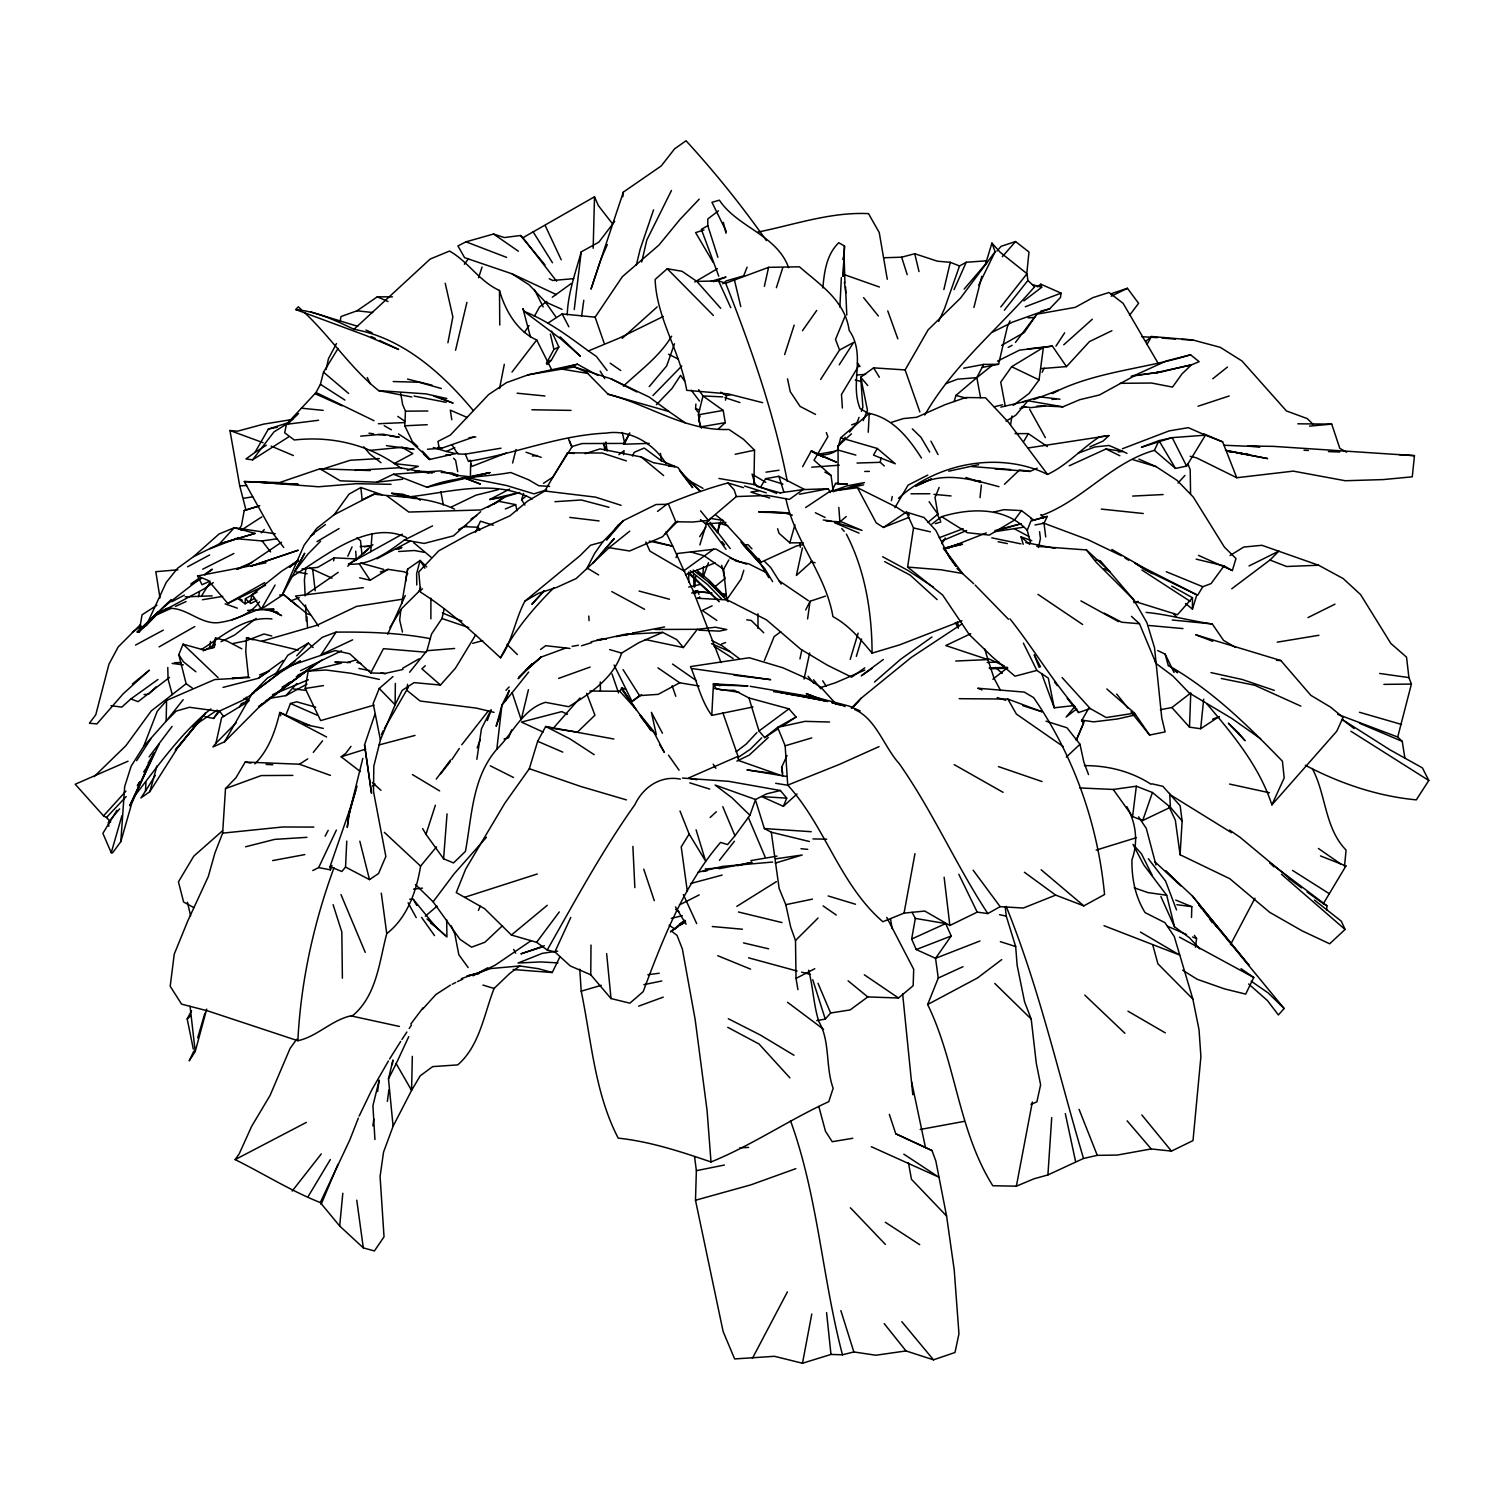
<?xml version="1.0" encoding="UTF-8"?>
<svg xmlns="http://www.w3.org/2000/svg" width="1504" height="1504" viewBox="0 0 1504 1504"><rect width="100%" height="100%" fill="white"/><g stroke="black" fill="none" stroke-linecap="round" stroke-linejoin="round"><path stroke-width="1.5" d="M430.877 618.858L430.896 598.16M846.79 315.088L845.549 286.7M688.719 582.198L688.794 571.934M845.248 437.288L838.066 445.936L838.066 483.668L835.547 483.423L831.806 491.338L863.634 484.871M1185.566 603.518L1192.409 609.12L1192.484 597.727L1171.672 586.071M556.311 294.558L511.962 273.784L464.586 257.673L457.949 245.923L466.014 241.824L493.538 234.022L504.291 237.557L520.459 235.508L522.922 237.726L594.494 196.78L593.178 248.292M786.724 798.154L761.626 796.594L783.377 806.313L786.724 798.154L780.407 790.521L766.608 793.849L755.553 799.508L749.913 815.281L734.967 835.773L727.598 844.59L720.548 842.409C683.85 885.254 662.681 939.248 643.186 991.644L629.894 1003.168L611.019 998.562L590.752 974.78L591.016 945.057M395.364 683.399L395.101 704.793L380.399 739.93L373.838 766.062L373.481 791.442L385.851 856.453L378.557 873.523L369.495 879.633L345.544 867.056L346.766 841.112M240.715 678.078L214.752 679.545L166.568 700.45L166.173 721.149L143.632 746.473L131.149 766.175L124.682 786.592L120.828 841.638L112.556 852.881L111.24 852.712L102.874 833.366L116.917 810.261M470.432 475.151L470.639 464.003M412.34 1056.372L411.57 1090.4L393.089 1126.252L383.539 1152.139L380.08 1176.466L384.028 1236.814L374.402 1250.952L363.31 1247.869L339.678 1226.004L320.296 1202.561C290.667 1190.83 263.802 1173.797 235.15 1159.603L239.174 1153.906L251.657 1126.308L270.081 1095.42L290.084 1048.42L296.72 1039.208M1191.506 917.478L1191.807 906.686L1175.696 900.069M889.334 1114.37L895.764 1133.79L931.954 1150.541L935.826 1160.956L946.58 1216.003L954.232 1269.996L958.95 1333.804L955.002 1352.491L933.495 1359.823L906.01 1350.93L875.836 1355.236L853.858 1351.946L842.466 1354.784L830.979 1354.446L802.478 1363.244L774.466 1356.307L734.648 1358.939L723.123 1331.51L695.487 1200.248L696.371 1170.676L694.604 1156.914M1219.199 716.543L1200.681 728.726L1189.495 727.165L1190.773 692.949L1171.898 707.538L1160.374 709.681M417.698 446.632L412.359 441.574L404.783 425.801L405.46 411.175L402.583 404.407L400.609 392.676M844.496 246.073L843.124 276.322L844.496 246.073L838.781 242.727C826.542 254.477 824.267 271.886 822.838 287.96M1326.66 910.24L1326.885 905.728L1269.752 862.619L1273.85 866.83M839.871 307.079L841.356 277.638M298.243 650.104L246.506 637.734L245.754 651.758L248.461 676.875L232.011 678.436L249.664 677.571M330.466 775.406L299.446 764.22L245.19 762.058L236.053 777.587L225.506 788.604L222.63 833.141L214.903 853.088L208.266 876.644L187.812 920.862L174.257 954.1L170.196 986.267L181.57 1004.127L207.984 1010.97L297.867 1040.73C300.781 981.774 313.678 923.193 333.982 867.789M868.222 432.25L869.256 413.374C893.226 418.3 908.999 438.529 921.482 458.062M175.329 749.97L205.484 713.028L177.04 748.748L149.855 791.63L140.906 797.947L145.437 791.198L145.963 782.324M254.552 598.348L245.096 603.837L245.396 598.705L257.109 592.087M407.509 684.339L407.133 690.524L420.161 701.033L476.354 708.102L494.064 712.351M622.336 432.475L624.686 443.417L582.104 443.548L571.783 446.556M1314.402 900.069L1341.286 921.162L1345.065 929.453L1329.686 943.798L1302.201 930.901L1269.752 912.364L1229.821 878.712L1180.076 854.742L1182.144 820.996L1180.114 805.73L1162.874 786.31L1151.932 783.81M697.837 412.04L695.581 408.656L695.882 404.05M1051.728 1117.566L1047.912 1174.925L1033.944 1178.816L1016.366 1186.186L992.79 1185.735C958.029 1130.237 956.036 1062.745 927.648 1004.522L938.27 978.051L935.544 958.311L951.205 935.996L945.678 923.569L915.334 918.399L912.082 912.326M409.596 672.232L426.929 650.706L431.535 634.068L441.969 618.501L444.169 609.045M370.755 551.648L372.09 533.563M702.65 577.235L703.477 566.876M776.741 493.425L753.936 484.551L754.519 450.185L743.521 439.3L728.914 429.448C685.204 431.234 649.108 404.764 608.105 394.217L586.41 372.09L574.378 366.938L528.13 374.834L506.453 382.655L488.631 394.574L450.392 435.032L437.927 441.443L439.45 449L473.76 437.025M698.852 630.157L719.363 631.135L726.77 629.537L715.453 627.224L697.311 629.311L683.38 647.547L676.706 639.595L662.7 632.376L638.786 642.697L621.622 653.074C613.35 678.304 590.264 693.513 568.681 706.711L545.444 702.33C522.621 709.098 512.826 733.538 496.828 749.199C472.087 777.831 471.974 816.24 465.413 851.452L453.512 862.939L443.586 858.784L447.045 813.89M752.959 706.993L711.768 715.396L713.46 683.85L748.014 685.918L713.667 684.997L713.46 683.85L722.258 685.11M694.773 586.955L695.638 576.577M339.678 1226.004L342.818 1193.274M757.978 613.801L758.016 628.522M614.704 221.389L598.836 242.163L581.221 251.882L574.246 309.58M1026.931 272.28L1028.98 252.014L1015.538 241.542L1001.119 246.318L996.908 251.112M1200.681 728.726L1203.689 699.172M1248.151 445.992L1273.286 446.368L1414.456 455.656L1412.275 476.824L1383.172 479.588L1345.253 480.735L1293.29 471.128L1236.777 477.727L1196.545 457.855L1190.115 456.295M980.025 497.655L981.36 485.04M1135.445 714.889L1117.547 718.968L1093.596 721.864L1081.62 720.078L1083.5 723.405L1076.262 740.269L1084.234 721.394M622.825 196.723L623.352 192.098L661.196 165.985L674.6 148.84L686.031 140.756C714.889 172.152 741.773 205.672 766.344 240.546M400.816 610.041L399.688 620.118L402.47 632.075M496.828 749.199L501.922 705.188L509.33 690.355L505.457 700.92M209.695 648.074L210.485 641.437M797.928 989.632L796.03 978.39L795.503 940.526L790.653 926.972L785.802 904.675L779.147 888.488L771.308 832.22L764.352 828.554L755.685 800.673M1169.717 793.379L1170.394 807.272L1142.72 820.526L1132.587 816.578L1136.347 786.216L1152.44 792.514L1170.394 807.272L1182.144 820.996M581.221 251.882C575.487 272.788 568.023 292.885 567.215 314.844M1195.454 947.163L1196.564 938.609L1194.402 935.338M307.474 627.074L306.891 616.621M1037.234 286.85L1040.787 284.181L1061.072 293.13L1060.489 297.472L1049.736 308.79L1012.7 322.063L992.396 332.196M305.876 568.681L304.391 579.848L305.143 595.866M387.355 1101.398L388.916 1089.892M392.318 1064.606L392.939 1060L388.483 1078.857L393.089 1126.252M1013.188 405.384L1029.093 393.465L1039.057 379.873L1043.4 347.48L1052.368 346.07L1066.468 366.6L1089.479 341.577L1111.907 330.711M581.634 316.047L583.778 300.255M372.86 1125.857L373.819 1118.995M377.617 1091.566L379.196 1080.135L372.917 1105.722L374.928 1139.543M623.521 454.659L624.085 450.655L618.915 454.64M807.592 618.915L810.073 601.262L825.527 596.11M401.756 603.536L407.64 569.132L420.086 560.466L426.722 566.914M241.881 648.844L226.822 640.967L215.655 638.016L214.282 647.453L204.168 650.066L183.074 644.182L178.788 654.729L186.139 683.737L192.23 687.948M1095.965 560.033L1100.326 560.748L1133.734 599.758L1146.894 622.637L1154.508 647.641L1161.765 717.934L1165.13 731.884L1149.601 735.061L1134.561 713.14L1106.211 717.558L1090.231 708.553L1078.631 712.539L1073.931 705.583L1054.229 707.801L1048.307 678.135L1036.876 670.427L1014.993 676.198L992.32 656.891L969.328 634.65L942.632 595.02L907.608 567.083L913.511 527.96L906.31 512.074L883.468 527.453L876.23 522.866L857.43 487.691L829.776 491.451L805.636 507.544M333.662 560.842L334.114 557.834L355.64 558.905L347.725 566.237M476.843 759.313L481.468 728.763L490.924 710.02M340.28 320.841L340.976 316.554L357.031 310.783L377.297 296.814L392.45 296.871M1404.924 758.411L1402.254 741.378L1397.724 737.016L1411.391 684.076L1408.91 677.59L1406.541 657.173L1390.843 643.449L1360.612 594.625L1343.166 578.551L1318.594 565.241L1261.912 545.294L1243.676 547.08L1230.103 555.484M713.667 684.997L716.449 688.738L722.54 690.242L734.328 690.298L748.954 697.969L788.942 708.854L796.067 717.013L777.624 727.372L785.163 745.796L787.72 785.107C825.508 826.692 839.721 884.371 882.848 921.745L904.054 913.116L914.958 853.67M1010.556 424.673L1012.004 416.025M405.554 581.484L407.64 569.132M762.66 402.677L728.03 393.86L686.708 390.326C680.41 352.011 656.665 318.773 655.124 279.481L667.25 268.746L682.026 271.284L696.841 281.398L718.555 280.91L725.68 283.241L768.6 267.336L799.432 266.791C820.056 284.839 844.91 300.368 849.14 330.278C866.417 355.207 849.44 382.881 860.119 408.637L870.139 414.39M137.184 631.962L146.302 625.476L171.23 599.532L137.184 631.962L139.064 632.188L142.053 614.816L156.924 605.228M373.988 705.15L320.653 720.604L305.218 688.475L308.207 671.085L341.446 663.114L335.054 662.324M884.296 465.996L880.254 462.33L881.024 457.949M979.988 940.978L935.544 958.311L916.237 949.55L911.65 939.041L915.334 918.399M436.517 846.846L420.594 866.116C416.57 890.97 407.264 917.778 386.754 933.627C379.196 962.052 376.865 994.952 353.026 1015.388C332.14 1019.167 318.096 1036.256 297.867 1040.73M258.444 506.209L244.231 510.533L241.448 525.535L239.343 529.164M811.784 1314.026L802.478 1363.244M1016.366 1186.186L1032.346 1102.018M447.91 342.762L452.854 316.874L445.222 283.297M710.001 523.843L717.558 532.566L719.363 523.317L727.71 525.723M499.554 388.521L504.31 364.325M1126.778 806.614C1136.065 822.895 1138.378 842.033 1131.948 859.78C1131.628 878.242 1135.238 896.798 1145.108 912.627L1164.904 922.629L1174.267 936.522L1192.86 999.07L1199.026 1029.732L1200.906 1056.616L1193.01 1140.596L1171.466 1151.105L1151.218 1148.943L1117.228 1155.072L1097.262 1155.354L1083.519 1158.456L1047.912 1174.925M338.043 348.496L323.51 372.165L320.427 384.31L316.028 392.525L286.418 424.316L284.67 432.795L294.295 439.995C332.722 435.652 370.661 445.052 401.53 468.59M799.94 658.978L801.82 650.048M891.402 500.644L892.267 496.508M725.492 400.214L726.47 395.646L730.906 394.631M804.038 679.112L809.678 652.943M326.124 369.533L328.474 358.666L336.464 343.57M466.917 302.379L455.543 350.282M802.403 547.945L796.387 575.449L812.216 561.18M262.429 703.703L258.744 706.56L313.659 665.2L258.425 707.764L224.528 741.81L212.91 746.962L215.937 743.239L221.652 717.577L248.611 701.353M764.37 286.343L768.6 267.336M884.408 257.729L901.629 257.203L914.733 253.725L937.424 261.207L950.284 262.316L943.854 289.576M1038.437 547.531L1040.43 538.545L1039.565 531.72M641.7 261.978L646.814 240.038L671.461 190.5M625.89 689.452L621.866 687.854L619.874 691.276L589.812 691.013M198.434 596.75L199.506 592.275M720.642 521.644L717.558 532.566M528.43 689.678L521.192 719.777L512.168 692.667L528.656 672.062M636.342 264.986L640.178 249.213L653.563 209.846M981.868 367.502L998.562 364.269L1007.398 326.725L1009.974 320.86M722.728 396.887L702.988 395.966L723.217 410.404L725.266 422.662L700.45 426.929L698.364 414.784L702.988 395.966L698.608 389.705M973.915 307.474L981.792 276.341M512.582 463.006L516.022 449.489M802.61 466.691L811.295 450.918C819.003 457.16 829.945 455.298 837.521 449.903L840.661 437.814L869.256 413.374M193.772 1051.258L189.203 1060.828L195.219 1051.522L206.706 1009.109M298.45 560.372L281.68 571.163L252.164 594.55L249.871 602.954L245.396 598.705M149.855 791.63L156.942 765.912M364.551 744.894L371.488 793.172L364.551 744.894L374.928 714.306M803.249 542.812L789.826 542.85L794.92 524.84M120.828 841.638L131.807 803.174L154.01 753.241L148.069 763.186M111.24 852.712L121.88 815.807M842.804 259.421L844.082 254.984L844.928 282.921M954.138 401.568L955.924 395.42L976.829 377.636L983.654 364.419L998.562 364.269M197.682 1037.835L204.864 1013.207M362.802 758.392L348.477 816.54L347.255 827.463L349.962 809.002L357.068 786.16M856.321 656.402L861.585 638.918M850.211 659.372L858.126 633.165M590.752 974.78L570.223 965.925L554.882 951.919L547.212 950.02L536.608 942.312L511.416 935.037L484.608 908.679L456.257 892.586L465.695 869.049L504.855 803.174L529.333 768.694L537.661 741.284L545.67 726.507L613.858 739.009M1198.481 555.371L1232.34 570.561L1235.987 558.529L1224.388 547.099L1193.33 497.11L1177.256 480.509L1156.125 466.635L1138.848 459.115M985.176 265.249L991.944 243.084L1000.292 252.39L1027.025 273.709L1027.89 280.477L1034.62 286.738C997.716 329.376 953.141 365.472 924.772 415.029M524.915 505.118L521.606 499.76L523.542 493.5M699.849 544.918L706.448 523.768M1192.409 609.12L1196.883 594.776L1142.438 567.064L1111.851 549.449M355.64 790.709L348.477 816.54L349.962 809.002L330.015 866.642L330.391 869.857L318.66 867.582L312.794 870.534M743.822 570.298L741.021 579.19L726.752 599.626L766.532 619.892L800.748 649.239L827.444 665.219L851.64 677.157L864.762 667.851M776.365 287.715L782.757 267.731M478.61 277.751L482.032 267.035M443.586 858.784L425.989 834.325L435.37 805.242M784.656 354.624L794.168 325.127M559.977 956.732L552.231 972.524L538.564 968.726L519.764 965.963L509.612 973.558L494.083 988.448C483.912 1014.448 479.814 1045.656 457.742 1064.888L432.663 1066.618L420.18 1075.849L411.57 1090.4L396.191 1063.648L408.75 1036.651M387.694 634.199L405.29 595.452M670.502 931.897L684.828 920.279M623.352 192.098L590.997 289.125L600.923 259.271L607.315 244.532M986.267 260.831L966.226 262.26L959.533 265.964L944.456 308.79L938.646 321.405M1142.72 820.526L1152.44 792.514M674.488 343.739L666.723 365.867L649.22 386.641M475.471 532.284L480.434 521.192L493.237 525.234M500.042 715.697L496.17 726.263L501.922 705.188L512.168 692.667M700.131 415.931L698.589 420.124L701.522 428.17M477.182 747.902L480.302 739.479M487.296 720.566L491.206 710.057M330.391 869.857L331.989 865.514M703.628 575.675L708.44 562.684M764.408 660.538L774.146 636.587L780.802 631.718M859.047 417.36L856.754 423.432L849.553 432.08M861.341 411.288L862.882 407.246L860.702 377.241L873.598 367.86L905.126 369.928L919.884 412.002M143.632 746.473L157.224 711.317L166.568 700.45M211.763 648.055L215.655 638.016M358.366 1118.074L349.718 1140.145L320.296 1202.561M1030.56 543.264L1027.251 530.254L1030.898 520.967M511.68 729.854L508.559 737.825L504.047 738.99M285.835 715.19L290.441 703.477L296.683 701.804L315.69 707.181M676.029 557.589L677.665 553.453L715.866 549.016L734.704 559.996L746.623 564.15M747.093 267.186L743.653 275.871L726.188 280.91L722.691 283.88M392.958 676.593L379.252 688.475L373.18 703.534L380.399 739.93M863.221 420.612L867.451 410.178L860.702 377.241L867.752 385.513M844.759 316.968L835.51 339.434L839.552 350.018L820.658 379.422M939.135 487.484L935.037 497.467L937.894 514.124L927.855 522.452M337.986 1164.228L321.104 1204.441M478.404 910.409L480.208 906.254M966.226 262.26L954.044 289.652M743.502 487.634L727.936 482.953C706.88 488.612 686.783 496.076 666.798 504.31L656.007 504.517L623.352 520.666L602.728 541.891L590.527 545.238L579.98 555.709L524.971 601.092C515.064 619.404 512.657 640.629 500.512 657.793C475.132 634.462 449.828 610.568 420.537 592.162L418.77 571.896L438.773 550.821L468.176 534.653L509.969 515.797L527.566 501.152L544.768 491.018L567.44 452.854L602.333 453.042L626.416 460.92M1206.716 703.684C1232.716 734.272 1259.262 766.119 1271.895 804.866L1284.19 777.963L1282.423 761.212C1248.207 725.981 1212.826 690.956 1169.924 666.328L1177.576 672.72L1169.097 665.445M129.758 805.655L159.086 744.311M632.545 456.088L634.237 452.309L644.201 448.042L661.459 460.844L678.078 467.65L692.686 487.616L680.898 472.388M359.155 1116.081L371.695 1090.08L388.408 1061.016M554.882 951.919L570.768 917.44M129.852 805.599L154.01 753.241M336.388 830.076L318.66 867.582M782.588 776.233L781.685 767.209L787.043 755.497M252.164 594.55L261.301 609.12L282.019 595.434L304.184 545.031L316.705 528.374L334.189 514.706L375.342 493.462M389.893 627.563L401.568 608.65L418.845 591.523L420.725 587.406M347.8 556.198L352.086 546.911M1043.701 517.996L1040.843 514.688L1041.877 515.346C1083.237 500.024 1111.381 462.48 1154.414 450.335L1158.982 440.634L1172.199 437.626L1205.437 435.164L1222.639 441.856L1236.777 477.727M1230.498 944.662L1254.956 898.226M1045.75 536.966L1044.002 523.242L1047.235 516.436L1032.026 520.572M146.302 625.476L166.211 582.443L177.622 568.211L193.584 556.612L219.02 534.033L234.286 527.716L275.251 533.788M624.686 443.417L629.8 432.908M1241.026 968.651L1253.753 977.487L1245.688 994.106L1224.5 988.88L1197.165 979.273L1182.689 970.212M978.578 285.478L995.122 251.751L991.944 243.084M1042.122 372.296L1044.152 368.198M381.377 734.516L383.351 730.587M805.693 609.947L810.073 601.262M752.432 1358.319L787.4 1291.88M388.483 1078.857L396.191 1063.648M586.485 569.264L594.663 553.34L602.728 541.891M224.528 741.81L252.202 693.494L267.392 678.116L288.11 666.441L335.166 650.574L349.812 653.808L370.755 672.965L383.445 648.656L425.895 652.21M325.127 836.168L328.173 830.321M384.347 728.632L408.28 687.366M894.918 507.675L908.096 485.134L927.78 475.095M282.019 595.434L304.71 553.246L294.483 571.746L307.869 554.186L320.596 541.214M193.32 1049.115L187.192 1018.885L191.553 1010.801M546.328 363.498L553.904 349.454L558.83 346.973L551.517 331.087M534.39 316.329L539.56 306.91L546.817 301.383M475.602 634.97L455.505 668.114L440.446 685.053L414.108 682.609L402.151 690.392L395.101 704.793L379.252 688.475M547.212 950.02C575.148 900.802 602.051 850.869 634.895 804.659C643.186 787.043 660.67 775.237 680.334 779.11M629.067 434.28L623.464 444.244L649.22 443.379M726.752 599.626L723.593 569.245L728.82 559.958M547.024 364.588L551.348 360.208L558.83 346.973M239.343 707.2L241.336 703.665L249.119 700.544M261.301 609.12L275.082 585.037M877.302 448.474L873.523 455.11L895.312 463.796L877.302 448.474L840.661 437.814M1081.526 720.905L1089.028 707.745M288.58 436.95L252.578 459.829L245.979 458.964L254.966 452.403L268.389 429.054L289.482 422.323M500.512 657.793C513.748 631.248 533.074 608.537 553.942 587.688M905.126 369.928L928.081 329.902L960.473 298.149L995.122 251.751M1147.044 344.322L1151.556 336.501L1192.747 339.96L1220.308 347.349L1242.003 360.998L1286.409 410.93L1307.239 418.601L1313.33 424.504M330.335 1159.546L308.358 1196.188M780.576 492.917L760.479 487.39L765.592 478.667L778.903 476.298L804.452 489.42M1023.829 441.274L1028.341 433.622L1047.31 446.556M1326.885 905.728L1323.332 903.678L1345.93 865.966L1320.437 855.908M858.652 365.867L841.488 394.462L842.372 407.998M1145.465 569.96L1197.673 595.264L1202.786 586.729L1211.077 583.59L1224.03 565.899L1232.34 570.561M1154.414 450.335L1175.508 468.421L1186.6 466.108L1205.437 435.164L1188.31 427.662L1169.04 430.915L1122.398 448.756M137.409 785.878L139.74 782.08M389.592 1059.004L400.703 1041.37M679.996 810.994L689.152 834.062L681.218 846.884L687.328 891.308M201.818 595.49L209.282 583.533M145.437 791.198L155.288 775.406M941.861 543.621L945.358 538.037M839.251 364.795L853.67 342.404L839.552 350.018M1354.126 728.538L1342.113 719.42L1390.016 749.857L1422.408 767.886L1428.8 780.482L1416.298 799.865C1377.213 796.161 1339.97 783.434 1305.34 765.273M275.307 674.582L287.79 655.293L308.339 643.11L313.152 647.547M136.62 760.704L151.002 738.52M1055.977 346.108L1064.663 332.816M699.623 536.665L705.94 527.039M137.466 785.389L139.759 781.911M409.201 1028.492L411.438 1025.108M143.651 772.003L149.836 762.678L147.091 766.363M430.388 638.692C399.462 632.733 367.521 631.812 336.069 632.131L321.142 654.672L352.65 639.82M401.963 1039.414L406.87 1032.026M451.839 759.652L459.284 748.484M461.766 744.743L488.462 710.734M1133.396 600.998L1177.463 614.722L1192.484 597.727M204.826 716.637L213.549 718.461L218.606 710.941M604.119 343.062L595.114 317.175L622.355 276.68L658.902 245.114L680.184 219.208L699.228 199.148M1158.55 364.024L1123.168 303.394L1109.012 292.49L1093.032 297.585L1075.228 307.361L1036.839 314.186L1024.318 332.422L1001.57 345.394M524.313 332.478L529.051 325.578M410.799 1023.998L423.075 1007.755M569.377 440.747L571.877 447.026L552.645 477.276L543.489 483.292M502.543 925.656L484.852 942.275L471.542 947.182L459.998 939.361L433.114 901.798L454.095 873.862L486.431 837.277M802.459 330.73L816.71 310.463M997.509 361.11L1019.599 350.094L1043.4 347.48L1011.628 366.713L1000.743 382.166L1005.292 406.287M334.189 514.706L349.078 494.102L360.866 487.522L381.903 494.684M464.379 264.29L468.458 258.688M559.281 911.932L536.608 942.312M254.89 763.863C268.802 749.782 275.194 731.414 279.782 712.464L309.993 725.586L323.304 728.387M436.235 779.11L450.523 760.009M511.999 372.071L536.702 339.96C517.15 331.35 505.137 310.369 499.497 290.479C479.212 281.342 468.327 261.64 449.527 251.055L430.144 259.064L353.985 329.301C335.467 320.427 316.442 311.497 295.743 309.561L298.262 306.778L301.364 309.674M350.996 746.36L345.751 753.354L341.182 756.794L360.358 771.59M149.084 756.926L172.095 726.394M671.649 336.2C659.391 356.655 640.328 370.21 623.389 386.152M1129.504 315.37L1138.584 303.3L1127.436 288.298L1110.798 293.825M422.549 1009.259L435.822 994.576L450.429 985.12M1015.444 342.442L1036.839 314.186M656.421 404.708L672.062 388.389L680.579 375.342L684.564 380.926M322.57 740.852L313.283 752.357M1027.89 280.477L1004.334 310.219M321.292 1153.906L292.171 1191.074M1027.025 273.709L1000.799 306.948M719.42 860.344L734.46 841.206M440.315 774.278L450.392 761.475M183.187 699.698L166.173 721.149L176.175 711.091L189.466 707.275L219.001 711.317L243.046 700.112L254.082 692.912M252.578 459.829L273.972 431.892L285.534 424.73M345.544 867.056L341.859 871.493L330.015 866.642M1074.909 706.485L1066.129 717.032L1076.695 708.929M119.662 808.832L108.288 822.462L108.833 826.279M213.549 718.461L219.528 711.317M175.498 749.876L200.934 719.532M1131.158 376.244L1160.994 372.014L1191.544 364.814L1199.158 361.693L1190.548 354.775L1166.314 360.96L1137.832 373.951L1099.424 394.988L1079.872 399.65L1062.877 406.832L1027.946 400.778L1015.783 415.198L1006.063 421.176M134.42 796.218C158.24 765.724 180.405 733.576 210.804 708.929M579.942 697.988L553.115 728.444L545.67 726.507L569.922 738.859L594.193 754.67M964.158 289.069L987.094 262.298M600.604 554.337L614.234 538.564L592.877 563.06L576.107 578.589L556.743 587.368L538.432 593.347L524.971 601.092M159.029 611.865L151.378 618.708M1002.322 256.695L1015.538 241.542M830.358 492.466L828.234 488.725L802.986 489.608L789.412 499.403L767.848 495.474L736.34 496.564L708.403 520.384L692.648 522.038L675.766 521.756L662.587 536.721L629.631 550.99L609.101 547.7L592.877 563.06M816.766 1020.614L825.264 1019.11L830.622 1013.019L850.174 1009.898L867.77 996.926L898.471 997.998L913.154 985.74L913.699 969.29L886.74 917.384M1201.64 908.341L1198.82 904.938L1284.115 1008.47L1278.4 1014.974L1267.402 1000.536L1248.64 983.973M543.564 591.11L531.852 604.382L544.467 590.734M1271.895 804.866L1336.793 731.188L1343.072 717.427L1330.495 707.087L1310.849 695.337L1280.825 660.538L1195.718 634.782L1212.769 641.287M665.257 533.713L677.796 521.174M125.941 791.142L103.532 815.864L75.2 784.242L128.028 761.212M308.339 643.11L296.739 655.744M271.754 698.006L285.91 695.619L296.796 683.53M1178.027 483.085L1184.964 475.396M126.167 796.575L106.502 817.462L103.532 815.864M961.883 623.991L911.292 657.417L861.303 698.1L851.471 708.14M139.064 632.188L157.657 612.128M852.712 707.388L861.303 698.1M505.983 690.298L509.142 686.933M756.963 732.523L746.078 744.16L736.114 751.793M700.45 519.519L705.583 523.918L710.734 518.429L723.556 520.534M261.245 532.792L264.309 529.521M140.511 624.555L118.177 646.964L108.946 664.223L95.767 714.776L89.394 723.255L96.952 723.894L123.121 693.852L149.366 670.182L132.352 684.038M94.15 776.59L125.922 745.664L151.284 710.903L186.139 683.737M652.943 395.533L681.82 365.942M215.937 743.239L236.41 722.54M761.682 737.862L750.327 749.255L737.768 757.734M768.318 737.486L749.199 755.121L736.885 761.099M155.946 686.914L148.708 694.152L144.046 694.547M795.503 940.526L818.082 918.004M1231.757 588.778L1269.978 560.033L1278.945 551.084L1249.016 565.974M518.748 677.176L540.989 657.135L565.786 648.036M851.527 708.14L858.972 700.808M287.96 423.865L298.506 413.562M259.534 601.863C250.284 613.933 236.109 619.817 221.445 622.186C200.991 626.604 186.477 605.736 166.38 608.575L156.228 615.098L171.136 608.349M372.503 786.028L374.872 783.791M898.49 498.313C937.594 462.706 999.803 451.106 1047.555 474.399C1067.276 465.206 1081.432 448.568 1099.518 436.837L1108.899 435.596L1103.09 441.067L1089.817 446.914M622.186 338.362L657.192 306.891M1066.298 757.095L1079.985 744.254L1066.975 727.786L1046.032 721.168M363.254 553.829L368.273 549.129M797.064 793.943L783.377 806.313M710.151 817.499L716.374 811.728M1004.465 484.269L1019.524 469.944L1030.033 471.41L1037.215 468.176M718.404 428.903L725.266 422.662M425.275 665.764L421.891 668.81L440.446 685.053M838.066 445.936L851.471 433.848M157.976 679.47L130.904 698.909L121.768 707.124L110.995 705.677M402.32 534.164L348.364 564.113C370.172 565.654 387.788 552.231 404.369 540.03L424.184 543.433L453.475 535.856L480.622 511.698M1063.76 344.792L1092.318 319.243M372.917 544.674L354.53 560.879M1145.634 341.427L1151.556 336.501M874.463 682.045L900.821 659.128L931.972 637M992.866 679.225L1007.492 667.701M187.192 1018.885L190.463 1016.084M425.312 916.18L437.062 906.141M288.11 666.441L322.27 637.32L336.069 632.131M826.222 521.023L839.89 521.869L846.263 516.53M547.249 905.314L511.416 935.037M298.224 560.014L289.595 567.158L298.619 560.672M521.606 499.76L526.475 495.737M715.34 586.391L724.984 578.476L721.638 565.297M609.101 547.7L629.781 531.119M977.036 377.504L992.396 365.209M1212.769 378.764L1227.433 367.07M748.954 697.969L759.012 731L764.69 737.618L777.624 727.372L805.072 721.356L829.512 722.014M164.331 606.45L201.367 577.649M256.131 618.426L234.718 634.97L220.994 641.738M266.095 700.845L321.743 660.106M205.014 574.848L212.29 569.226L204.582 574.528M718.461 210.823L707.764 219.02L707.801 225.656L717.897 257.278M657.53 511.398L666.798 504.31M1023.923 300.856L1041.67 287.32L1040.787 284.181M552.269 297.247L571.276 283.504M931.972 523.994L941.598 516.662C970.4 507.976 1005.029 506.622 1027.251 530.254M699.153 686.031L679.695 682.797L658.169 694.359L639.52 695.619L631.962 701.334L614.121 665.069M169.52 677.364L138.067 701.672L130.904 698.909M295.066 661.234L252.202 693.494L280.834 671.931L300.349 660.688M222.592 830.716L193.772 856.171L178.431 881.87L183.62 902.024L193.903 907.645M305.744 594.776L338.212 572.347M283.184 660.35L258.274 678.304L223.043 687.403M883.356 659.466L861.284 675.822L872.057 668.415M540.538 649.484L545.689 645.686L569.978 648.45M759.012 731L788.942 708.854M684.734 920.598L679.488 924.471L684.677 920.617M684.207 570.524L713.686 549.167M685.204 921.05L681.444 923.813L685.034 921.482M410.63 540.895L376.902 558.792M291.738 576.728C322.815 558.322 368.142 518.824 406.362 537.492M641.606 694.754L632.676 701.052M314.336 532.642L325.447 524.595M418.845 591.523L422.511 588.854M1001.758 959.59L977.431 977.995L927.648 1004.522M201.404 649.502C222.855 636.06 244.832 615.813 271.98 618.952M531.138 940.677L495.192 965.136L481.374 971.904M678.304 926.408L670.615 931.54M192.587 726.676L217.253 710.095M191.102 583.778L198.81 578.495M132.314 632.169L141.32 625.984M281.511 542.248L247.878 564.959L237.124 569.433M213.267 582.612L203.717 589.098L160.326 612.372M258.274 678.304L269.479 670.878L259.478 674.958M471.015 519.124L476.636 515.44M493.538 504.366L504.799 496.978L519.764 492.485M764.69 737.618L778.414 728.594M782.343 726.037L796.067 717.013M684.282 921.933L671.517 931.126L677.063 935.432L682.365 948.986L695.168 1019.562L707.087 1110.572L710.997 1161.972C751.981 1145.315 788.585 1120.123 828.76 1101.661L833.16 1088.276C825.301 1066.806 830.452 1041.388 818.872 1021.648C813.532 1004.898 813.119 986.887 808.607 970.268M547.851 323.153L562.158 313.922L595.114 317.175M241.016 530.329L261.865 516.85M407.828 573.626L404.144 571.783L388.051 569.358L370.153 580.262L359.606 577.818M285.91 695.619L307.004 684.076M299.446 764.22L307.7 758.9M254.966 452.403L266.264 445.203M736.81 906.367L776.365 881.664M1031.612 518.335L1021.479 510.589L1014.429 520.121L989.275 535.104L967.298 532.698L941.598 516.662M488.067 507.168L504.799 496.978L489.684 499.516L509.649 489.101M316.987 541.59L339.077 528.543M282.075 687.14L291.419 681.613L287.433 683.718M694.735 282L717.408 268.708M310.444 536.044L314.28 533.788M203.284 650.856L215.11 644.652M334.114 557.834L317.739 567.365L301.984 568.982M487.728 967.824L473.046 975.814M191.121 584.417L200.784 578.871M402.602 668.284L419.09 658.827M679.996 925.223L685.636 921.99M707.801 225.656L701.353 229.341L718.762 276.191M192.324 583.646L200.483 579.021M264.723 582.593L227.8 603.424L208.304 580.544L197.569 575.976L202.044 584.699L210.052 581.108M159.048 646.908L194.787 626.548M904.054 913.116L924.753 911.048L949.851 925.486L977.205 912.138L987.827 913.567L1000.141 906.649L1023.303 908.04L1055.676 895.106L1083.82 905.878L1104.556 894.523C1097.807 824.042 1073.969 755.967 1033.624 697.612L1024.299 692.103L977.788 688.23L981.905 689.885M694.209 593.76L697.988 591.636L711.956 592.971M296.232 676.744L306.233 671.198L297.754 675.24M685.561 574.829L715.096 562.853M235.15 1159.603L306.346 1122.398M135.529 645.066L163.316 630.12M187.568 566.801L209.639 554.957M398.278 549.374L401.906 547.437L395.345 549.28M171.926 601.694L184.315 595.133M250.773 603.518L256.883 600.284M1008.15 347.405L1012.136 345.3M265.569 585.244L227.8 603.424M308.339 679.77L272.487 694.679M458.645 529.558L466.729 525.347M864.8 670.07L835.359 682.797L821.034 687.441L808.926 679.451L783.02 667.832L749.274 657.737L690.468 666.592C697.461 682.553 700.977 700.808 711.768 715.396M796.03 978.39L814.792 968.726M679.507 904.919L699.228 894.899M547.4 362.201L551.348 360.208M452.253 984.236L455.75 982.45M202.702 569.189L233.91 553.51M404.369 540.03L432.569 525.874M966.64 530.517L942.425 540.707M1307.972 617.599L1334.95 604.176M716.073 515.252L721.882 519.82L760.949 562.252L796.763 545.877L803.249 544.655M1111.249 296.194L1127.436 288.298M300.574 670.671L341.464 650.837M451.407 506.98L475.903 495.192L498.426 489.608M283.767 547.512L273.747 534.484L244.306 481.543L279.5 482.577L319.995 468.778L340.205 480.81L376.808 482.201L393.446 474.23L440.597 470.865L457.122 475.772M461.408 978.615L490.605 968.576L519.764 965.963M970.719 633.71L945.79 645.554L987.921 659.598L994.088 678.323L1000.574 690.524M193.584 556.612L219.34 543.959L255.097 533.394L234.286 527.716L219.34 543.959L255.097 533.394M712.125 605.849L702.33 610.474L716.863 620.456M722.916 712.934L738.05 756.324L688.888 777.869M915.673 486.375L931.39 479.099M938.27 978.051L963.011 966.677M1069.231 465.789L1106.023 448.963L1122.999 451.463L1126.966 453.381M457.498 981.567L462.687 979.198M911.65 939.041L945.678 923.569M433.34 447.534L446.331 451.463L454.772 447.647M175.404 606.413L186.064 601.581M663.264 316.479L618.971 338.25L588.402 350.94C568.098 336.012 547.606 320.766 524.031 311.328L522.941 308.564L530.423 336.858M237.03 568.944L252.428 562.233M931.296 479.043L919.188 484.307C944.963 471.147 972.9 479.701 998.957 486.694M879.069 746.604L839.533 764.352L787.72 785.107M690.543 883.562L722.146 875.084M1345.93 865.966L1344.482 866.586L1346.08 850.08C1324.498 828.027 1326.208 794.3 1312.221 768.45M691.727 593.084L697.706 590.546L693.4 591.523M505.344 508.972L515.665 504.63L517 510.758M1030.936 1104.312L1036.876 1101.887L1040.618 1084.779L1036.275 1063.159L1031.199 1019.054L1024.562 1001.796L1017.136 965.305L1015.67 946.542L1006.27 916.143L1005.236 906.987M883.468 527.453L908.867 517.395M946.712 548.49L986.342 532.905M232.105 619.836L260.211 608.763M939.21 537.736L963.162 528.731M506.34 453.024L471.767 466.447L470.226 460.205M916.237 949.55L951.205 935.996M210.015 548.716L238.892 537.586M948.911 547.813L959.364 543.828L944.324 548.377M1025.296 306.76L1061.072 293.13M945.527 383.746L957.522 379.177L976.829 377.636L980.57 397.695M721.412 644.126L725.624 642.528M851.64 424.88L857.712 422.586M1033.699 399.575L1058.327 390.307L1052.123 393.522C1094.893 371.319 1144.976 369.025 1190.548 354.775M693.946 593.159L697.988 591.636L711.035 593.102M290.592 600.923L299.24 597.708M1212.581 719.175L1219.067 716.769M713.46 281.699L726.018 277.056L710.866 281.38M1078.255 453.136L1095.081 446.914L1109.05 445.485L1122.999 451.463L1118.374 451.914M638.692 1006.138L663.226 997.133M225.506 788.604L261.301 775.556L292.848 775.387M590.132 667.062L558.586 678.398M407.396 470.32L418.338 466.353L394.161 463.57L412.829 453.569L401.982 447.308L370.21 450.354M831.806 491.338L846.884 485.886L864.405 482.596L848.425 487.653M250.66 566.237L298.243 550.22L250.811 566.256M544.316 945.753L520.91 953.856L542.286 946.937M795.842 1168.646L750.872 1184.851L695.487 1200.248M380.343 572.009L388.051 569.358M464.717 897.286L537.266 873.993M961.977 620.738L899.599 644.878L872.076 653.131C860.645 639.407 848.895 625.213 832.934 616.621C825.79 574.039 794.262 540.951 785.896 498.482M591.11 641.794L624.517 634.425L662.7 632.376M1198.068 406.212L1229.219 395.966M1136.366 837.69L1096.172 850.098M261.828 641.212L316.818 625.326L356.655 606.375L402.376 599.212M703.928 229.962L695.619 232.612L713.14 262.41M585.169 453.682L600.077 448.888L641.155 456.972L653.62 462.8M321.292 469.511L350.319 460.243L379.29 458.57M393.446 474.23L426.948 487.277C453.7 476.242 482.746 477.558 510.721 472.5L528.637 479.795L538.789 485.736L549.618 486.412M719.044 868.729L752.075 862.3L737.186 865.74M546.685 489.815L533.976 493.857L506.528 485.51L465.413 477.332M347.386 662.606L355.452 660.068M935.356 523.674L940.921 521.926M341.182 756.794L365.773 749.086M891.383 422.342L903.509 418.563L916.65 417.285L945.17 404.651L965.718 397.526L985.515 397.789L1008.394 422.192L1047.555 474.399M591.692 642.64L581.522 645.78M1133.847 602.766L1138.152 601.431M244.231 510.533L259.797 505.72M775.237 863.108L802.177 855.005L775.744 858.822M785.163 745.796L811.746 737.919M1022.964 401.756L1039.602 396.849L1059.944 399.218M1021.216 523.73L999.878 529.84M710.997 1161.972C680.786 1151.594 650.123 1141.555 618.219 1138.133C594.7 1092.957 591.429 1040.448 581.221 991.174L601.299 985.308M597.784 375.417L577.461 364.212L560.748 368.912L587.707 373.406M1020.878 523.712L994.952 530.611M1031.857 520.685L1047.235 516.436M430.313 459.322L457.93 453.024M472.688 643.355L482.671 640.648M379.177 744.894L415.029 735.418M1019.938 408.374L1026.254 406.738M1040.918 311.084L1049.736 308.79M245.547 846.79L274.706 839.382L306.91 837.333M671.31 918.418L682.346 915.654M478.573 973.069L466.954 975.946L478.404 973.483M946.768 548.039L962.466 544.222L944.738 548.076M459.322 478.629L489.853 472.613L426.948 487.277M465.789 478.347L489.853 472.613M489.684 499.516L517.602 492.861M994.163 406.757L1002.491 404.783M622.882 635.327L628.672 633.936M698.157 872.188L722.503 866.417L772.68 862.055M1000.799 407.133L1027.946 400.778M993.712 512.056L1003.976 509.687L1021.479 510.589M757.903 232.105C794.413 224.698 830.922 211.763 868.522 213.643L879.257 232.575L887.266 279.274M688.719 587.068L699.849 584.567M402.959 669.468L385.287 673.36L370.755 672.965M528.13 374.834L577.461 364.212M948.742 471.184L978.578 464.698M750.853 860.589L777.023 856.133M735.174 454.264L754.519 450.185M197.569 575.976L266.039 562.816M964.384 1121.345L920.185 1129.485M632.526 633.09L664.599 626.942M785.802 904.675L812.48 899.11M643.881 984.669L661.779 980.984M268.389 429.054L277.413 427.192M232.838 643.524L245.603 640.967L263.99 633.992L271.773 635.985M696.371 1170.676L724.402 1165.036M479.193 973.22L473.102 974.423L479.607 973.351M995.028 531.664L1023.66 527.171M1034.959 524.99L1044.002 523.242M1052.01 399.5L1056.372 398.673M799.47 494.214L828.234 488.725M963.632 368.198L983.654 364.419M623.126 635.365L633.974 633.334L616.302 636.624M272.638 860.589L304.786 854.592M818.007 454.246L835.566 451.106M698.364 414.784L723.217 410.404M572.084 646.382L578.382 645.254M702.763 871.493L707.312 870.684M501.039 448.192L465.3 454.152L457.761 454.001L452.253 445.222M1028.435 447.929L1108.899 435.596M852.768 1138.284L832.22 1141.705L825.47 1131.234L818.815 1106.512M202.438 599.739L222.78 596.374M1277.253 642.17L1318.895 635.271M292.716 419.409L263.538 424.147L237.463 431.197L229.943 430.501L239.738 485.886L245.885 509.649M758.58 490.849L750.891 492.09L769.71 498.012M243.78 498.256L252.672 496.846M305.218 688.475L323.416 685.598M406.155 497.166C447.609 493.049 493.03 478.028 532.284 498.933M765.968 472.162L779.053 470.226M235 538.601L262.11 540.951L276.698 538.846M779.88 492.898L802.986 489.608M1079.816 787.946L1113.242 789.45L1136.347 786.216M557.683 951.167L542.493 953.292L518.034 963.049L540.444 961.921L557.946 962.898M647.848 974.742L659.222 973.238M1132.888 375.643L1160.994 372.014L1155.711 372.748L1191.544 364.814L1182.012 373.857L1172.537 387.092L1151.5 383.031L1120.292 383.332M286.418 424.316L318.566 420.274M279.594 595.076L283.617 594.569L297.942 606.394M839.251 465.206L811.728 467.18M413.525 889.184L422.417 888.131M1027.646 348.947L1052.368 346.07M222.63 833.141L282.658 826.993L313.828 827.087M376.808 482.201L402.64 479.231M469.06 437.683L475.772 436.912M1062.877 406.832L1045.261 406.005L1030.898 407.622L1021.836 406.531M364.494 546.742L371.3 545.99L360.17 546.591M363.31 587.669L295.536 596.054L305.669 607.315L318.528 626.172M605.792 638.956L597.069 639.82L606.206 639.087M573.738 278.654L552.72 280.477L549.223 278.729M1309.533 426.14L1331.717 424.109L1339.782 448.286L1346.569 452.215M532.378 455.994L536.909 455.599M360.64 436.141L382.937 434.186L399.218 437.232L389.912 435.991M177.942 569.809L155.814 571.689L159.988 597.953M355.019 470.376L399.838 467.706L419.766 471.391M426.929 650.706L454.603 648.468M1040.956 368.63L1066.468 366.6M705.169 868.992L720.999 867.789M705.583 523.918L725.849 522.433M427.512 449.245L442.27 448.192L437.852 447.44M856.434 375.022L865.59 374.364M275.777 483.555L280.139 483.254M1028.172 317.889L1034.489 317.457M554.957 501.697L581.352 499.986L608.988 507.299M989.143 668.039L1007.135 667.268M239.738 485.886L246.675 485.472M308.207 671.085L325.992 670.013L350.695 673.228L379.365 679.432M990.064 668.791L1007.736 668.208M1132.681 496.076L1163.118 494.553M404.783 425.801L427.23 424.711M987.188 662.493L998.863 661.929M910.992 493.801L929.904 493.744M378.369 423.733L404.426 422.586M955.754 661.027L987.921 659.598L984.744 648.938M739.836 1147.796L748.578 1147.42M247.558 610.398L274.066 609.252L264.121 609.308L278.108 612.711L270.57 609.947L281.624 615.625L270.137 609.703M682.459 778.057L728.838 781.347L780.407 790.521M1318.594 565.241L1286.578 566.5L1269.978 560.033M185.142 596.844L212.139 595.866M1224.444 445.278L1260.089 446.763L1247.888 446.068M857.036 463.044L880.254 462.33M769.822 512.112L762.904 512.3L788.472 512.789L758.618 511.868L783.434 512.732L792.382 515.158M174.389 662.7L181.119 662.55M864.744 471.448L869.368 471.391M1383.906 684.376L1411.391 684.076M1036.82 406.099L1045.261 406.005M405.46 411.175L427.85 410.987M697.311 629.311L655.293 629.462M1015.031 433.622L1028.341 433.622M959.195 698.683L1007.83 699.059L1042.046 711.768L1022.833 705.677M1297.82 423.808L1331.717 424.109M531.89 409.765L571.05 410.404M391.059 484.307L356.034 483.705L318.528 486.77L257.861 482.126L297.999 484.25M812.95 838.912L826.692 839.194M393.221 381.546L419.014 382.26L441.368 388.521M811.239 831.712L764.352 828.554M1141.705 336.708L1157.516 337.629M1276.52 660.388L1280.825 660.538M1328.389 451.595L1339.763 451.99M319.995 468.778L370.191 470.564M951.017 495.944L933.984 494.365M971.434 466.522L1010.575 469.568M398.692 551.498L414.296 550.52L424.278 552.325M838.066 483.668L847.448 484.081L835.547 483.423M409.69 899.204L413.318 899.373L435.784 926.972L445.334 935.526M464.022 526.644L478.009 527.265M1175.395 339.096L1162.028 338.043M1181.9 339.434L1192.747 339.96M244.306 481.543L297.811 484.25M266.095 764.427L272.826 764.765M304.466 312.55C330.861 337.234 350.376 368.01 378.651 390.608L425.876 393.86L446.857 398.541M335.166 661.741L350.3 662.55M725.53 599.814L697.442 598.272L699.717 597.953L699.642 596.862M414.446 470.921L434.506 472.049M441.18 472.425L452.328 473.064L458.814 475.602M1304.006 450.241L1308.424 450.486M513.108 969.516L552.231 972.524M973.577 480.472L980.439 480.904M360.866 487.522L362.144 499.836L374.289 494.177C401.399 497.429 429.411 496.997 454.584 509.16M1399.134 454.603L1414.456 455.656M1235.592 647.453L1223.542 640.366L1212.28 623.972L1172.236 620.005M994.915 468.91L1030.033 471.41M445.936 454.659L450.486 454.979M1036.782 546.309L1086.433 549.938L1110.215 571.764L1103.898 568.7M1084.403 765.611C1108.016 765.555 1130.952 771.308 1150.992 784.204M404.952 496.922L391.642 493.293L402.696 494.196L414.803 498.651M1260.672 738.802L1231.532 718.273L1189.194 692.949L1172.913 676.048L1156.031 663.433L1139.487 623.746L1121.702 622.224L1104.274 613.162M712.276 926.52L742.431 929.228M668.453 466.09L675.108 466.71L654.278 462.818M1149.075 625.495L1182.952 628.578M567.44 452.854L574.114 453.512M544.768 491.018L595.49 497.128L621.058 505.306M721.262 593.854L725.906 594.287M854.648 709.493C876.061 718.743 883.976 746.774 899.204 763.6C932.724 811.258 955.886 864.95 987.827 913.567M800.974 848.707L807.761 849.365M517.132 393.202L544.937 395.984M301.383 408.186L323.191 410.366M1101.323 509.085L1143.247 513.503M907.608 567.083L941.034 569.79L962.635 573.494L943.403 547.964L956.262 566.576L949.212 557.138L935.902 530.498L924.039 517.526L906.31 512.074L909.431 515.064M474.136 477.2L453.512 474.982L457.423 476.035M357.031 310.783L372.672 312.531M721.882 594.324L726.244 594.813M773.658 691.633L814.924 697.931L782.212 692.799M293.6 688.964L306.496 690.411M569.79 517.414L599.062 520.929M733.952 675.183L770.668 679.658L692.235 668.584M1212.28 623.972C1190.04 620.87 1168.533 614.534 1146.123 612.391M1225.422 450.222L1267.609 458.588L1236.044 452.723M172.133 663.433L183.3 664.862M823.233 519.97L831.016 520.986M735.588 560.954L748.71 563.812L765.329 572.14M368.969 433.208L373.612 433.829M378.275 434.449L385.25 435.37M1176.842 904.694L1191.807 906.686M386.453 445.635L414.07 449.395L401.982 447.308M772.003 773.282L746.924 769.879L786.442 776.44M1379.638 673.454L1408.91 677.59M1199.797 948.836L1189.476 937.782L1174.492 926.765L1166.69 895.256L1147.947 892.586L1134.148 887.792M427.85 472.444L432.287 473.083M746.698 619.798L751.229 620.456L763.75 632.77M718.893 478.441L753.936 484.551M553.115 728.444L577.442 732.128L594.945 715.19L586.635 693.325M713.911 688.418L739.31 692.385M1227.602 451.275L1232.077 451.99M1236.57 452.704L1250.012 454.828L1227.132 450.937M353.985 329.301C402.752 337.986 442.439 373.424 473.234 410.536M775.65 783.283L788.547 785.389M446.143 402.339L414.07 396.06M243.968 698.495L248.329 699.247M690.129 778.546L697.085 779.73M296.119 571.896L307.136 573.795M360.697 563.06L383.558 569.358M411.814 396.981L378.651 390.608M391.642 493.293L416.683 497.805L420.387 500.212M1227.02 451.05L1231.532 451.896M424.184 472.218L428.621 473.027M245.19 762.058L250.999 763.13M796.462 695.393L826.128 701.071L790.54 694.246M1025.822 542.568L1054.868 548.321M998.13 541.741L1007.342 543.583M750.233 686.313L817.424 697.781L849.158 706.109L860.175 710.922M358.873 668.472L369.984 670.69M381.095 672.908L385.532 673.792M1221.342 678.492L1254.618 685.222L1300.828 706.109M991.775 537.849L1020.953 543.865M683.38 647.547L645.291 639.538M780.444 692.404L795.898 695.581M835.998 703.872L840.492 704.812L831.975 702.518M782.024 922.572L738.408 911.988M399.425 1026.442L351.071 1015.896M649.277 541.102L672.796 546.215L693.175 590.884L721.036 662.568M1229.576 784.073L1269.47 792.758M999.558 914.676L1006.27 916.143M1210.927 672.589L1242.342 679.526L1274.245 690.374M913.511 527.96L930.393 531.814M446.331 451.463L455.261 453.531M771.308 832.22L809.396 841.507M743.502 942.895L768.619 948.836M1196.15 559.131L1224.03 565.899M407.528 379.083L432.062 385.193M797.064 971.02L748.56 957.822M801.538 972.148L810.468 974.423M653.3 541.214L672.796 546.215L665.802 531.984M855.287 379.986L861.679 381.64M955.924 395.42L966.546 398.222M639.087 591.053L669.487 599.231M821.316 699.661L827.708 701.372L821.334 699.755M1401.502 724.439L1359.466 712.276M356.843 662.399L361.016 663.565M837.521 449.903L855.851 455.092M608.105 394.217L668.866 411.476L685.467 423M832.013 702.782L838.424 704.605M713.46 683.85L720.04 685.711M810.769 561.537L815.074 562.759M303.357 723.687L309.993 725.586M690.825 551.968L704.192 555.803L723.593 569.245M609.609 649.596L621.622 653.074M1041.67 287.32L1032.383 284.594L1034.62 286.738M310.839 311.948L357.764 326.349M1132.681 459.585L1156.125 466.635M834.645 522.208L861.999 530.404L839.533 521.042M482.934 985.082L494.083 988.448M626.416 799.884L580.412 786.366L529.333 768.694M828.14 895.952L855.475 904.242M515.665 504.63L498.858 501.321L480.923 509.969L408.806 512.056L386.979 495.906M779.899 775.049L738.539 760.498L738.05 756.324M765.592 478.667L782.907 484.081M744.612 486.055L766.269 492.842M689.791 782.851L709.719 789.074M541.196 457.348L526.043 452.234M997.227 697.574L1005.762 700.281M1000.367 941.654L1015.67 946.542M246.506 637.734L253.048 639.839M711.542 643.693L729.797 651.608M965.85 477.501L980.815 482.352M574.378 366.938L611.113 378.858L649.352 397.15L668.866 411.476M695.581 408.656L699.529 409.934M310.35 614.798L307.06 613.726L283.617 594.569M724.872 397.601L739.949 402.564M441.969 618.501L468.703 627.563M1042.911 522.828L1087.937 539.673L1121.326 555.747M1030.578 518.636L1034.865 520.102M998.487 766.608L1042.084 781.572M225.111 603.875L237.312 608.161M755.553 799.508L715.133 785.05L732.053 797.872L749.913 815.281M1023.209 544.316L1021.047 536.853L1031.819 540.726M295.743 309.561L366.205 335.618L398.635 349.454L379.61 340.506M433.885 396.172L453.136 403.128L440.672 398.128M729.891 558.04L737.919 560.954M844.722 274.781L879.408 287.02M1397.724 737.016L1337.752 714.381M229.943 430.501L263.087 442.702M1104.011 925.712L1179.662 955.04L1140.446 932.066M827.256 701.522L806.238 693.607L823.515 700.45M465.45 478.404L480.415 484.081L465.3 478.14M466.014 241.824L506.604 257.391M332.027 578.175L309.768 568.042M950.284 262.316L959.533 265.964M839.006 704.098L845.135 706.523M1202.786 586.729L1166.277 571.727M1186.543 934.51L1167.518 926.238M1192.559 936.973L1196.564 938.609M717.765 955.717L750.552 969.121M816.221 453.888L836.412 462.16L811.295 450.918L823.778 457.366M1402.254 741.378L1359.879 723.405M442.364 612.899L461.822 621.02M1203.651 433.791L1222.639 441.856M271.171 446.124L293.412 455.543M834.532 522.696L859.066 533.13M374.007 420.706L316.028 392.525M537.661 741.284L562.759 752.113M871.305 1146.706L938.665 1177.087L903.81 1154.17M467.368 417.548L450.316 410.16L451.783 419.729M377.297 296.814L388.051 301.533M290.441 703.477L317.194 715.19M511.962 273.784L529.182 284.858L545.256 301.853L562.026 309.354M315.107 393.71L341.953 405.779M365.961 330.034L372.108 332.816M988.034 658.489L1004.334 665.971M895.764 1133.79L931.954 1150.541M543.17 732.072L521.437 722.089L561.763 711.599L567.459 714.25M688.663 480.359L702.988 488.349M371.15 336.52L375.38 338.513M1011.628 366.713L1039.057 379.873M1157.704 650.555L1165.149 654.127L1174.06 672.476M815.356 512.751L825.151 517.47M1106.023 448.963L1119.878 455.75M668.603 354.23L678.229 359.042M857.43 487.691L896.76 507.299L905.652 513.09M490.266 765.799L513.522 777.512M611.113 378.858L636.794 391.942M238.102 598.066L242.294 600.209M728.293 1018.716L760.385 1035.053L793.999 1055.263M711.956 640.572L722.315 645.893L739.197 658.526M815.563 414.427L800.072 406.4L790.258 391.66L787.494 378.82M1179.493 937.161L1253.753 977.487M326.594 736.979L279.782 712.464L280.722 715.716M884.709 561.65L910.108 575.092L937.142 599.607M824.888 472.143L831.016 475.396L833.31 491.77M1014.617 528.919L1028.755 536.439M727.748 1027.326L759.031 1044.002L789.92 1077.879M882.641 556.743L907.814 570.354L933.326 587.086M714.024 646.231L733.106 658.526M611.808 591.598L644.596 609.289M1080.925 600.886L1118.562 621.66M1170.488 794.902L1231.607 832.727M391.397 429.768L384.216 425.726M954.156 764.615L1003.074 792.326M1127.944 1011.177L1165.337 1032.891M684.771 571.445L649.897 551.103L645.818 542.004M412.416 774.579L439.676 790.935M720.698 392.187L726.47 395.646M765.762 482.333L752.075 474.136L754.782 483.367L757.151 486.506L760.479 487.39M587.462 568.23L598.63 574.942M1152.29 573.626L1134.843 562.985L1145.089 569.79M1124.992 557.984L1128.639 560.221M1329.254 893.677L1292.519 870.402M1350.836 731.207L1428.8 780.482M398.466 433.979L411.57 442.439L425.388 455.054M1141.837 569.997L1190.115 601.28M344.942 400.083L320.427 384.31M778.94 580.657L808.344 600.641M675.559 909.337L678.943 911.556M885.292 1222.244L919.696 1244.673M1037.948 594.362L1082.654 624.517M864.311 974.78L898.471 997.998M1229.52 830.076L1240.123 837.352L1289.68 878.58M657.962 667.87L679.695 682.797M669.148 925.242L674.882 929.152M610.154 363.197L620.72 370.492M588.402 350.94L596.355 356.41L607.09 370.473M1251.253 981.247L1268.079 992.847L1284.115 1008.47M493.538 234.022L518.41 251.243M397.789 416.401L404.839 421.27M823.12 905.934L836.28 915.034M1318.388 848.463L1340.76 863.992M1063.102 746.492L1016.403 714.08L1007.83 699.059M672.514 664.054L696.446 680.71M693.156 570.072L710.922 583.928L728.105 601.656M1307.032 891.985L1323.332 903.678M690.298 570.787L707.594 584.624L721.563 598.968M1024.393 872.264L1055.676 895.106M1288.796 878.392L1301.562 887.905M524.031 311.328L560.973 339.058L580.431 356.279L560.09 336.84M787.532 1002.284L823.628 1029.356M238.61 598.93L245.096 603.837M431.216 557.364L413.562 542.568M430.576 922.967L435.784 926.972M789.826 542.85L778.959 533.206L777.643 528.75M381.001 462.706L369.777 453.982L363.742 446.782M195.915 671.78L183.432 661.816L178.788 654.729M356.974 537.868L360.546 540.744L361.956 554.6M1154.734 861.642L1180.884 885.894M696.747 570.242L708.929 580.149L724.984 596.411M848.087 980.815L867.77 996.926M697.894 572.667L701.221 575.393M688.155 572.986L719.288 601.75M641.155 456.972L663.621 475.565M183.074 644.182L218.118 677.665M348.627 393.484L323.51 372.165M689.152 572.911L718.498 600.585M831.016 475.396L814.04 460.205L827.896 436.686L826.316 432.588M1281.427 874.256L1345.065 929.453M1041.144 869.763L1083.82 905.878M995.385 667.419L1002.284 673.36M1021.047 536.853L1029.582 544.279M1106.831 688.964L1134.561 713.14M1165.619 871.004L1192.334 895.933L1249.222 965.568L1192.334 895.933M957.033 568.55L973.633 583.646M427.023 918.925L446.932 936.954L446.669 919.809M429.768 459.641L423.508 453.945L429.411 459.397M372.372 782.512L380.944 790.333M1131.459 616.377L1139.487 623.746M708.986 582.537L723.913 597.144M420.594 866.116L384.347 832.37M975.1 585.018L1008.47 619.291M651.213 729.854L656.308 734.629L651.42 712.351L662.437 733.238M679.582 470.696L700.375 491.451L690.336 481.938M1084.779 995.103L1124.936 1033.304M415.499 884.578L433.114 901.798M912.289 428.866L920.956 437.288L929.679 452.065M506.998 644.37L517.395 654.578M994.802 983.466L1031.199 1019.054M1133.734 599.758L1095.984 562.045L1086.433 549.938M1173.346 878.336L1177.876 882.867M764.483 561.33L770.65 567.478L781.178 584.097M1192.86 999.07L1157.93 963.838L1152.797 945.076M667.25 268.746L713.385 315.464M1165.938 870.966L1173.12 878.336M422.38 451.087L430.088 459.397M946.58 1216.003L911.462 1179.305L908.435 1162.686M850.418 1207.806L885.367 1244.391M813.532 679.77L820.789 688.719M751.962 548.828L748.014 544.655L743.465 545.087L764.671 568.493L772.624 581.634M835.604 703.571L821.034 687.441M1090.231 708.553L1062.068 677.533M453.588 458.212L455.637 460.412L457.705 471.673M106.502 817.462L110.676 822.049M727.936 482.953L734.178 489.872L736.34 496.564M1171.898 707.538L1189.495 727.165M619.874 691.276L634.932 708.064L621.66 688.776L651.157 730.643L640.272 715.528M808.08 676.33L813.758 683.267M1173.364 613.5L1176.128 616.602M696.841 281.398L720.717 308.32M841.789 528.581L844.233 531.382M1127.154 1120.856L1151.218 1148.943M1009.974 618.877C1032.364 646.946 1050.694 678.06 1073.931 705.583M740.852 542.004L760.986 564.526L768.807 577.649M545.012 264.911L520.459 235.508M730.23 548.565L709.982 522.245M901.798 1321.678L933.495 1359.823M1204.441 911.744L1217.112 927.066L1209.855 917.948M604.721 378.594L600.171 371.074M700.582 510.871L708.403 520.384M1141.818 1114.953L1171.466 1151.105M640.347 714.964L652.849 730.248L664.373 752.414L659.692 744.743M1067.182 698.345L1078.631 712.539M721.976 541.684L724.571 544.899M863.578 297.623L878.355 315.99M1116.682 694.04L1128.132 708.309M1130.989 711.881L1149.601 735.061M726.018 549.355L706.297 522.358M884.183 1323.614L906.01 1350.93M612.26 223.513L598.366 205.616L594.494 196.78M522.922 237.726L556.574 281.192M1054.53 682.008L1057.331 685.636M219.49 711.129L223.664 716.506M1148.323 858.746L1165.581 881.1L1176.523 909.939M262.11 540.951L270.57 551.893M691.238 390.175L699.529 401.079M1000.141 906.649L973.126 870.177M1166.69 895.256L1143.698 864.781L1133.057 844.44L1141.442 853.746L1152.365 875.666M359.306 563.925L370.153 580.262M666.084 463.608C653.563 443.661 630.383 429.242 606.244 433.096C558.886 435.239 514.876 453.926 468.421 461.39L465.3 454.152M468.158 967.561L458.814 954.702L454.847 934.022L451.181 925.806M1113.242 789.45L1132.587 816.578M421.571 917.384L434.524 935.62M929.096 501.716L937.894 514.124M545.256 301.853L555.728 316.667M668.509 755.196L679.075 770.18M639.971 715.265L643.787 720.66M1209.536 918.869L1212.168 922.61M857.393 362.84L860.025 366.6M846.357 534.108C865.232 570.411 871.944 612.542 872.076 653.131M1138.603 816.86L1146.311 828.478L1155.956 864.875M713.197 764.182L715.885 768.3M639.52 695.619L623.051 669.6M621.866 687.854L636.173 709.869M822.707 680.804L826.204 686.256M552.476 262.749L533.149 231.86M424.899 568.155L420.086 560.466L416.627 573.644L416.777 584.981M873.598 367.86L879.37 377.203M689.152 834.062L705.62 861.115L696.089 829.794M675.559 906.931L686.087 924.227M1175.508 468.421L1158.982 440.634L1141.461 447.214L1172.199 437.626L1186.6 466.108M603.499 444.244L606.808 449.865M422.643 828.591L425.989 834.325M552.006 370.416L536.702 339.96M413.318 899.373L416.758 905.446M758.768 558.379L760.949 562.252M1029.62 409.238L1045.393 437.645M408.11 902.776L416.213 917.628M955.303 622.487L958.424 628.258M788.66 267.75C776.872 234.831 737.543 227.499 719.382 200.182L711.956 202.326L726.376 231.616M534.315 289.407L543.188 306.929M930.92 441.161L938.045 454.565M477.652 526.212L479.795 530.292M1023.378 643.129L1036.876 670.427M1040.542 666.874L1034.226 654.804L1039.208 667.419M937.424 514.669L940.508 520.553M562.158 313.922L568.832 326.782M513.672 949.4L515.628 953.198M696.709 923.644L683.361 894.598M1160.881 896.534L1174.492 926.765M977.205 912.138L958.819 874.294M790.502 1120.724C817.838 1195.887 822.18 1277.61 842.466 1354.784M561.218 259.797L545.181 225.487M1168.928 806.37L1175.357 820.263L1180.076 854.742M730.775 307.7L718.555 280.91M367.277 377.542L370.116 383.67M748.409 817.593L765.085 856.923M830.622 1013.019L818.007 983.278M365.246 952.389L340.976 894.579M675.766 521.756L668.584 504.404M722.804 806.689L734.967 835.773M1097.262 1155.354L1079.082 1109.369M568.493 438.736L571.877 447.026M1187.803 463.57L1190.209 469.756L1190.566 493.857M1006.157 906.348C1039.32 988.09 1058.478 1074.176 1083.519 1158.456M1088.52 774.56L1083.876 762.208L1079.985 744.254M1054.229 707.801L1041.708 673.717M887.755 310.914L897.832 338.832M957.221 621.942L958.706 626.134M1154.658 659.448L1156.031 663.433M612.015 673.942L618.558 692.968M697.988 591.636L698.946 594.4M672.156 685.786L675.766 696.277M725.68 283.241C751.098 347.65 774.09 413.28 787.306 481.336M643.75 869.124L654.278 900.67M853.858 1351.946L840.868 1310.604M825.264 1019.11L812.762 979.743M901.629 257.203L907.213 274.649M333.098 904.675L341.84 932.029L342.386 978.258M778.903 476.298L783.922 492.203M1165.149 654.127L1168.382 666.009M925.486 1147.552L911.612 1081.865M172.302 694.66L168.072 679.112L167.771 667.494M740.758 306.553L734.253 279.199M359.832 841.206L369.495 879.633M723.368 222.423L725.981 233.233M914.733 253.725L919.019 271.566M187.417 902.193L190.613 915.786M550.37 334.114L553.904 349.454M1075.586 1161.502L1065.302 1113.58M844.44 282.301L845.812 292.979M443.285 504.874L440.898 491.752M890.537 918.925L892.116 928.532M781.685 767.209L782.738 773.507M902.644 993.975L912.796 1094.724M190.068 1006.345L195.219 1051.522M356.768 1200.173L363.31 1247.869M660.444 453.4L661.497 461.145M381.302 893.207L386.754 933.627M605.905 441.913L607.09 451.106M603.912 443.248L604.74 449.978M944.136 877.246L949.851 925.486M312.813 570.317L315.163 590.79M826.58 1312.635L830.979 1354.446M606.638 953.592L611.019 998.562M838.818 507.431L839.89 521.869M579.754 969.178L581.221 991.174M355.734 551.178L356.279 559.902M588.797 616.057L589.06 620.626M800.053 542.925L800.297 547.212M693.946 586.955L693.626 574.829M632.883 846.414L634.857 887.642M305.556 605.022L306.308 621.02M246.299 697.16L246.487 703.195M600.303 682.045L600.416 690.956M499.497 290.479L499.76 325.052M618.05 525.272L606.563 540.011L623.352 520.666L618.05 525.272M525.986 670.051L518.147 678.699L532.529 663.565L525.986 670.051L540.989 657.135L525.986 670.051M1238.45 732.88L1228.354 723.161L1245.068 740.701L1238.45 732.88"/></g></svg>
